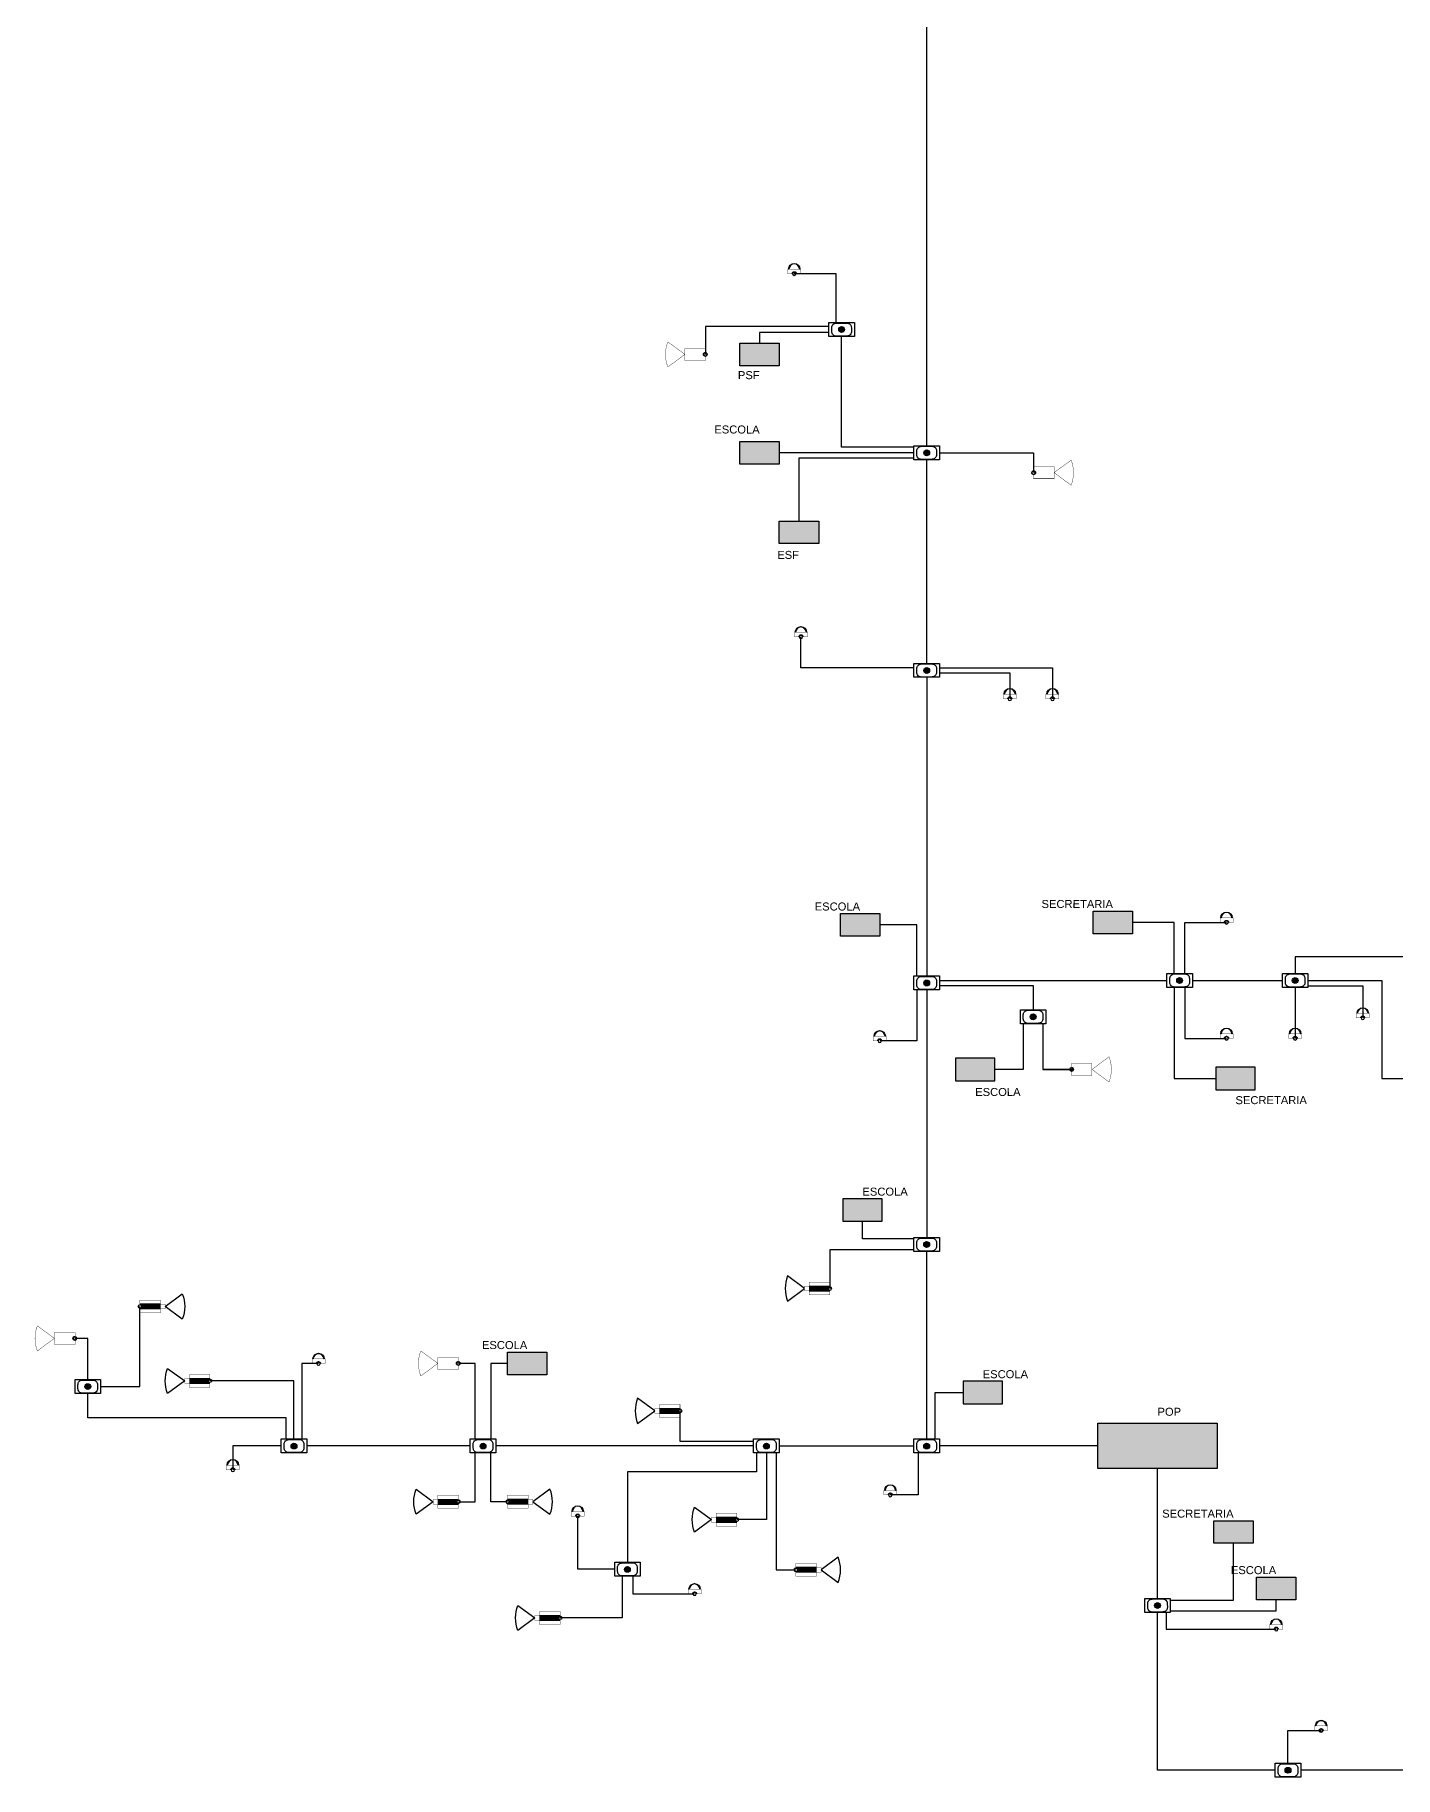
# Model space of a CAD drawing. Header units: millimetres. Extents: x 2691 to 11731, y 752 to 10862.
# Drawn here: x 2691 to 6870, y 1753 to 7106 of the extents above; entities that cross this region are included whole.
import ezdxf
from ezdxf.enums import TextEntityAlignment as Align

# ---------------------------------------------------------------- set-up
doc = ezdxf.new("R2010")
doc.units = ezdxf.units.MM
for name, color, linetype in [('252', 252, 'Continuous'), ('3', 7, 'Continuous'), ('CAIXA R2', 7, 'Continuous'), ('Cameras Existentes', 82, 'Continuous'), ('Cameras Novas', 6, 'Continuous'), ('Fibra Óptica 06 FO - Derivações', 1, 'Continuous'), ('Fibra Óptica 12 FO - Backbone', 5, 'Continuous'), ('Fibra Óptica 24 FO - Anel Óptico', 3, 'Continuous'), ('POP', 6, 'Continuous'), ('Unidade - Educação', 40, 'Continuous'), ('Unidade - Saúde', 1, 'Continuous'), ('Unidade - Sec.-Urbano', 5, 'Continuous')]:
    doc.layers.add(name, color=color, linetype=linetype)
doc.styles.get("Standard").update_dxf_attribs({"font": 'arial.ttf'})
doc.styles.add('TEXTOS', font='arial.ttf', dxfattribs={"height": 1.2})

# ---------------------------------------------------------------- blocks, each defined once
blk = doc.blocks.new('CAIXA DE EMENDA')
at = {"color": 7, "lineweight": -3}
for p, q in [((1459.23, -354.42), (1459.23, -352.56)), ((1461.21, -350.66), (1466.01, -350.66)), ((1466.01, -356.48), (1461.21, -356.48)), ((1467.99, -352.71), (1467.99, -354.42))]:
    blk.add_line(p, q, dxfattribs=at)
blk.add_circle((1463.61, -353.57), 1.3, dxfattribs=at)
at = {"color": 7, "lineweight": -3, "extrusion": (0, 0, -1)}
for centre, start, end in [((-1461.21, -352.64), 357.82508, 90), ((-1461.21, -354.5), 270, 2.17492), ((-1466.01, -352.64), 90, 182.17492), ((-1466.01, -354.5), 177.82508, 270)]:
    blk.add_arc(centre, 1.98, start, end, dxfattribs=at)
blk = doc.blocks.new('*U77')
h = blk.add_hatch(color=256)
h.dxf.hatch_style = 1
h.paths.add_polyline_path([(0.06, 0), (0.05, 0, -1), (-0.05, 0), (-0.06, 0, 1)])
h = blk.add_hatch(color=256)
h.dxf.hatch_style = 1
h.paths.add_polyline_path([(0.166, -0.137), (0.155, -0.137, -1), (-0.156, -0.137), (-0.166, -0.137, 1)])
at = {"color": 0, "const_width": 0.01}
blk.add_lwpolyline([(-0.05, 0), (-0.191, 0), (-0.191, -0.137), (0.191, -0.137), (0.191, 0), (0.05, 0)], dxfattribs=at)
blk.add_lwpolyline([(0.166, -0.137), (0.155, -0.137, -1), (-0.156, -0.137), (-0.166, -0.137, 1)], format="xyb", close=True)
blk.add_circle((0, 0), 0.05)
for radius, start, end in [(0.06, 180, 360), (0.05, 360, 180), (0.05, 180, 0)]:
    blk.add_arc((0, 0), radius, start, end)
at = {"color": 0, "style": 'TEXTOS'}
blk.add_attdef('CAMERA', text='', height=0.25, rotation=0, dxfattribs=at).set_placement((-0.001, -0.54), align=Align.MIDDLE_CENTER)
blk = doc.blocks.new('*U26')
h = blk.add_hatch(color=256)
h.dxf.hatch_style = 1
h.paths.add_polyline_path([(0.06, 0), (0.05, 0, -1), (-0.05, 0), (-0.06, 0, 1)])
h = blk.add_hatch(color=256)
h.dxf.hatch_style = 1
h.paths.add_polyline_path([(0.166, -0.137), (0.155, -0.137, -1), (-0.156, -0.137), (-0.166, -0.137, 1)])
at = {"color": 0, "const_width": 0.01}
blk.add_lwpolyline([(-0.05, 0), (-0.191, 0), (-0.191, -0.137), (0.191, -0.137), (0.191, 0), (0.05, 0)], dxfattribs=at)
blk.add_lwpolyline([(0.166, -0.137), (0.155, -0.137, -1), (-0.156, -0.137), (-0.166, -0.137, 1)], format="xyb", close=True)
blk.add_circle((0, 0), 0.05)
for radius, end in [(0.06, 360), (0.05, 0), (0.05, 0)]:
    blk.add_arc((0, 0), radius, 180, end)
at = {"color": 0, "style": 'TEXTOS'}
blk.add_attdef('CAMERA', text='', height=0.25, rotation=0, dxfattribs=at).set_placement((0.002, 0.262), align=Align.MIDDLE_CENTER)
blk = doc.blocks.new('*U8')
h = blk.add_hatch(color=256)
h.dxf.hatch_style = 1
h.paths.add_polyline_path([(0.06, 0), (0.05, 0, -1), (-0.05, 0), (-0.06, 0, 1)])
h = blk.add_hatch(color=256)
h.dxf.hatch_style = 1
h.paths.add_polyline_path([(0.166, -0.137), (0.155, -0.137, -1), (-0.156, -0.137), (-0.166, -0.137, 1)])
at = {"color": 0, "const_width": 0.01}
blk.add_lwpolyline([(-0.05, 0), (-0.191, 0), (-0.191, -0.137), (0.191, -0.137), (0.191, 0), (0.05, 0)], dxfattribs=at)
blk.add_lwpolyline([(0.166, -0.137), (0.155, -0.137, -1), (-0.156, -0.137), (-0.166, -0.137, 1)], format="xyb", close=True)
blk.add_circle((0, 0), 0.05)
for radius, end in [(0.06, 360), (0.05, 0), (0.05, 0)]:
    blk.add_arc((0, 0), radius, 180, end)
at = {"color": 0, "style": 'TEXTOS'}
blk.add_attdef('CAMERA', text='', height=0.25, rotation=0, dxfattribs=at).set_placement((-0.027, -0.552), align=Align.MIDDLE_CENTER)
blk = doc.blocks.new('*U27')
h = blk.add_hatch(color=256)
h.dxf.hatch_style = 1
h.paths.add_polyline_path([(-0.608, 0.069), (-0.608, -0.069), (0, -0.069), (0, -0.06, -1), (0, 0.06), (0, 0.069)])
h = blk.add_hatch(color=256)
h.dxf.hatch_style = 1
h.paths.add_polyline_path([(0, -0.06), (0, -0.05, -1), (0, 0.05), (0, 0.06, 1)])
for p, q in [((-0.608, 0.069), (0, 0.069)), ((-0.608, -0.069), (0, -0.069))]:
    blk.add_line(p, q)
at = {"color": 0, "const_width": 0.01}
blk.add_lwpolyline([(-0.608, -0.069), (-0.608, 0.069), (-0.746, 0.069), (-0.746, -0.069)], close=True, dxfattribs=at)
at = {"const_width": 0.01}
blk.add_lwpolyline([(0, 0.05), (0, 0.19), (-0.608, 0.19), (-0.608, -0.19), (0, -0.19), (0, -0.05)], dxfattribs=at)
blk.add_circle((0, 0), 0.05)
for radius, start, end in [(0.06, 90, 270), (0.05, 360, 180)]:
    blk.add_arc((0, 0), radius, start, end)
at = {"layer": '252'}
blk.add_lwpolyline([(-1.248, 0.37), (-0.746, 0), (-1.248, -0.37, -0.188798)], format="xyb", close=True, dxfattribs=at)
at = {"color": 0, "style": 'TEXTOS'}
blk.add_attdef('CAMERA', text='', height=0.25, rotation=0, dxfattribs=at).set_placement((-0.416, 0.192), align=Align.MIDDLE_CENTER)
blk = doc.blocks.new('*U25')
h = blk.add_hatch(color=256)
h.dxf.hatch_style = 1
h.paths.add_polyline_path([(0.608, -0.069), (0.608, 0.069), (0, 0.069), (0, 0.06, -1), (0, -0.06), (0, -0.069)])
h = blk.add_hatch(color=256)
h.dxf.hatch_style = 1
h.paths.add_polyline_path([(0, 0.06), (0, 0.05, -1), (0, -0.05), (0, -0.06, 1)])
for p, q in [((0.608, 0.069), (0, 0.069)), ((0.608, -0.069), (0, -0.069))]:
    blk.add_line(p, q)
at = {"const_width": 0.01}
blk.add_lwpolyline([(0, -0.05), (0, -0.19), (0.608, -0.19), (0.608, 0.19), (0, 0.19), (0, 0.05)], dxfattribs=at)
at = {"color": 0, "const_width": 0.01}
blk.add_lwpolyline([(0.608, 0.069), (0.608, -0.069), (0.746, -0.069), (0.746, 0.069)], close=True, dxfattribs=at)
blk.add_circle((0, 0), 0.05)
for radius, start, end in [(0.05, 180, 0), (0.06, 270, 90)]:
    blk.add_arc((0, 0), radius, start, end)
at = {"layer": '252'}
blk.add_lwpolyline([(1.248, -0.37), (0.746, 0), (1.248, 0.37, -0.188798)], format="xyb", close=True, dxfattribs=at)
at = {"color": 0, "style": 'TEXTOS'}
blk.add_attdef('CAMERA', text='', height=0.25, rotation=0, dxfattribs=at).set_placement((0.657, 0.675), align=Align.MIDDLE_CENTER)
blk = doc.blocks.new('*U19')
h = blk.add_hatch(color=256)
h.dxf.hatch_style = 1
h.paths.add_polyline_path([(0, -0.06), (0, -0.05, -1), (0, 0.05), (0, 0.06, 1)])
at = {"const_width": 0.01}
blk.add_lwpolyline([(-1.11, 0.37), (-0.608, 0), (-1.11, -0.37, -0.188798)], format="xyb", close=True, dxfattribs=at)
blk.add_lwpolyline([(0, 0.05), (0, 0.177), (-0.608, 0.177), (-0.608, -0.177), (0, -0.177), (0, -0.05)], dxfattribs=at)
blk.add_circle((0, 0), 0.05)
for radius, start, end in [(0.06, 90, 270), (0.05, 90, 270), (0.05, 180, 0)]:
    blk.add_arc((0, 0), radius, start, end)
at = {"color": 0, "style": 'TEXTOS'}
blk.add_attdef('CAMERA', text='', height=0.25, rotation=0, dxfattribs=at).set_placement((-0.416, 0.192), align=Align.MIDDLE_CENTER)
blk = doc.blocks.new('*U13')
h = blk.add_hatch(color=256)
h.dxf.hatch_style = 1
h.paths.add_polyline_path([(0.608, -0.069), (0.608, 0.069), (0, 0.069), (0, 0.06, -1), (0, -0.06), (0, -0.069)])
h = blk.add_hatch(color=256)
h.dxf.hatch_style = 1
h.paths.add_polyline_path([(0, 0.06), (0, 0.05, -1), (0, -0.05), (0, -0.06, 1)])
for p, q in [((0.608, 0.069), (0, 0.069)), ((0.608, -0.069), (0, -0.069))]:
    blk.add_line(p, q)
at = {"const_width": 0.01}
blk.add_lwpolyline([(0, -0.05), (0, -0.19), (0.608, -0.19), (0.608, 0.19), (0, 0.19), (0, 0.05)], dxfattribs=at)
at = {"color": 0, "const_width": 0.01}
blk.add_lwpolyline([(0.608, 0.069), (0.608, -0.069), (0.746, -0.069), (0.746, 0.069)], close=True, dxfattribs=at)
blk.add_circle((0, 0), 0.05)
for radius, start, end in [(0.05, 180, 0), (0.06, 270, 90)]:
    blk.add_arc((0, 0), radius, start, end)
at = {"layer": '252'}
blk.add_lwpolyline([(1.248, -0.37), (0.746, 0), (1.248, 0.37, -0.188798)], format="xyb", close=True, dxfattribs=at)
at = {"color": 0, "style": 'TEXTOS'}
blk.add_attdef('CAMERA', text='', height=0.25, rotation=0, dxfattribs=at).set_placement((-0.416, 0.464), align=Align.MIDDLE_CENTER)
blk = doc.blocks.new('*U30')
h = blk.add_hatch(color=256)
h.dxf.hatch_style = 1
h.paths.add_polyline_path([(0.06, 0), (0.05, 0, -1), (-0.05, 0), (-0.06, 0, 1)])
h = blk.add_hatch(color=256)
h.dxf.hatch_style = 1
h.paths.add_polyline_path([(0.166, -0.137), (0.155, -0.137, -1), (-0.156, -0.137), (-0.166, -0.137, 1)])
at = {"color": 0, "const_width": 0.01}
blk.add_lwpolyline([(-0.05, 0), (-0.191, 0), (-0.191, -0.137), (0.191, -0.137), (0.191, 0), (0.05, 0)], dxfattribs=at)
blk.add_lwpolyline([(0.166, -0.137), (0.155, -0.137, -1), (-0.156, -0.137), (-0.166, -0.137, 1)], format="xyb", close=True)
blk.add_circle((0, 0), 0.05)
for radius, end in [(0.06, 360), (0.05, 0), (0.05, 0)]:
    blk.add_arc((0, 0), radius, 180, end)
at = {"color": 0, "style": 'TEXTOS'}
blk.add_attdef('CAMERA', text='', height=0.25, rotation=0, dxfattribs=at).set_placement((-0.027, 0.309), align=Align.MIDDLE_CENTER)
blk = doc.blocks.new('*U90')
h = blk.add_hatch(color=256)
h.dxf.hatch_style = 1
h.paths.add_polyline_path([(-0.608, 0.069), (-0.608, -0.069), (0, -0.069), (0, -0.06, -1), (0, 0.06), (0, 0.069)])
h = blk.add_hatch(color=256)
h.dxf.hatch_style = 1
h.paths.add_polyline_path([(0, -0.06), (0, -0.05, -1), (0, 0.05), (0, 0.06, 1)])
for p, q in [((-0.608, 0.069), (0, 0.069)), ((-0.608, -0.069), (0, -0.069))]:
    blk.add_line(p, q)
at = {"color": 0, "const_width": 0.01}
blk.add_lwpolyline([(-0.608, -0.069), (-0.608, 0.069), (-0.746, 0.069), (-0.746, -0.069)], close=True, dxfattribs=at)
at = {"const_width": 0.01}
blk.add_lwpolyline([(0, 0.05), (0, 0.19), (-0.608, 0.19), (-0.608, -0.19), (0, -0.19), (0, -0.05)], dxfattribs=at)
blk.add_circle((0, 0), 0.05)
for radius, start, end in [(0.06, 90, 270), (0.05, 360, 180)]:
    blk.add_arc((0, 0), radius, start, end)
at = {"layer": '252'}
blk.add_lwpolyline([(-1.248, 0.37), (-0.746, 0), (-1.248, -0.37, -0.188798)], format="xyb", close=True, dxfattribs=at)
at = {"color": 0, "style": 'TEXTOS'}
blk.add_attdef('CAMERA', text='', height=0.25, rotation=0, dxfattribs=at).set_placement((-0.416, -1.264), align=Align.MIDDLE_CENTER)
blk = doc.blocks.new('*U31')
h = blk.add_hatch(color=256)
h.dxf.hatch_style = 1
h.paths.add_polyline_path([(0.608, -0.069), (0.608, 0.069), (0, 0.069), (0, 0.06, -1), (0, -0.06), (0, -0.069)])
h = blk.add_hatch(color=256)
h.dxf.hatch_style = 1
h.paths.add_polyline_path([(0, 0.06), (0, 0.05, -1), (0, -0.05), (0, -0.06, 1)])
for p, q in [((0.608, 0.069), (0, 0.069)), ((0.608, -0.069), (0, -0.069))]:
    blk.add_line(p, q)
at = {"const_width": 0.01}
blk.add_lwpolyline([(0, -0.05), (0, -0.19), (0.608, -0.19), (0.608, 0.19), (0, 0.19), (0, 0.05)], dxfattribs=at)
at = {"color": 0, "const_width": 0.01}
blk.add_lwpolyline([(0.608, 0.069), (0.608, -0.069), (0.746, -0.069), (0.746, 0.069)], close=True, dxfattribs=at)
blk.add_circle((0, 0), 0.05)
for radius, start, end in [(0.05, 180, 0), (0.06, 270, 90)]:
    blk.add_arc((0, 0), radius, start, end)
at = {"layer": '252'}
blk.add_lwpolyline([(1.248, -0.37), (0.746, 0), (1.248, 0.37, -0.188798)], format="xyb", close=True, dxfattribs=at)
at = {"color": 0, "style": 'TEXTOS'}
blk.add_attdef('CAMERA', text='', height=0.25, rotation=0, dxfattribs=at).set_placement((0.657, -1.443), align=Align.MIDDLE_CENTER)
blk = doc.blocks.new('*U33')
h = blk.add_hatch(color=256)
h.dxf.hatch_style = 1
h.paths.add_polyline_path([(0.608, -0.069), (0.608, 0.069), (0, 0.069), (0, 0.06, -1), (0, -0.06), (0, -0.069)])
h = blk.add_hatch(color=256)
h.dxf.hatch_style = 1
h.paths.add_polyline_path([(0, 0.06), (0, 0.05, -1), (0, -0.05), (0, -0.06, 1)])
for p, q in [((0.608, 0.069), (0, 0.069)), ((0.608, -0.069), (0, -0.069))]:
    blk.add_line(p, q)
at = {"const_width": 0.01}
blk.add_lwpolyline([(0, -0.05), (0, -0.19), (0.608, -0.19), (0.608, 0.19), (0, 0.19), (0, 0.05)], dxfattribs=at)
at = {"color": 0, "const_width": 0.01}
blk.add_lwpolyline([(0.608, 0.069), (0.608, -0.069), (0.746, -0.069), (0.746, 0.069)], close=True, dxfattribs=at)
blk.add_circle((0, 0), 0.05)
for radius, start, end in [(0.05, 360, 180), (0.06, 270, 90)]:
    blk.add_arc((0, 0), radius, start, end)
at = {"layer": '252'}
blk.add_lwpolyline([(1.248, -0.37), (0.746, 0), (1.248, 0.37, -0.188798)], format="xyb", close=True, dxfattribs=at)
at = {"color": 0, "style": 'TEXTOS'}
blk.add_attdef('CAMERA', text='', height=0.25, rotation=0, dxfattribs=at).set_placement((0.637, -0.859), align=Align.MIDDLE_CENTER)
blk = doc.blocks.new('*U15')
h = blk.add_hatch(color=256)
h.dxf.hatch_style = 1
h.paths.add_polyline_path([(0, 0.06), (0, 0.05, -1), (0, -0.05), (0, -0.06, 1)])
at = {"const_width": 0.01}
blk.add_lwpolyline([(0, -0.05), (0, -0.177), (0.608, -0.177), (0.608, 0.177), (0, 0.177), (0, 0.05)], dxfattribs=at)
blk.add_lwpolyline([(1.11, -0.37), (0.608, 0), (1.11, 0.37, -0.188798)], format="xyb", close=True, dxfattribs=at)
blk.add_circle((0, 0), 0.05)
for radius, start, end in [(0.05, 360, 180), (0.06, 270, 90), (0.05, 270, 90)]:
    blk.add_arc((0, 0), radius, start, end)
at = {"color": 0, "style": 'TEXTOS'}
blk.add_attdef('CAMERA', text='', height=0.25, rotation=0, dxfattribs=at).set_placement((-0.416, -0.063), align=Align.MIDDLE_CENTER)
blk = doc.blocks.new('*U35')
h = blk.add_hatch(color=256)
h.dxf.hatch_style = 1
h.paths.add_polyline_path([(0.06, 0), (0.05, 0, -1), (-0.05, 0), (-0.06, 0, 1)])
h = blk.add_hatch(color=256)
h.dxf.hatch_style = 1
h.paths.add_polyline_path([(0.166, -0.137), (0.155, -0.137, -1), (-0.156, -0.137), (-0.166, -0.137, 1)])
at = {"color": 0, "const_width": 0.01}
blk.add_lwpolyline([(-0.05, 0), (-0.191, 0), (-0.191, -0.137), (0.191, -0.137), (0.191, 0), (0.05, 0)], dxfattribs=at)
blk.add_lwpolyline([(0.166, -0.137), (0.155, -0.137, -1), (-0.156, -0.137), (-0.166, -0.137, 1)], format="xyb", close=True)
blk.add_circle((0, 0), 0.05)
for radius, end in [(0.06, 360), (0.05, 0), (0.05, 0)]:
    blk.add_arc((0, 0), radius, 180, end)
at = {"color": 0, "style": 'TEXTOS'}
blk.add_attdef('CAMERA', text='', height=0.25, rotation=0, dxfattribs=at).set_placement((-0.02, -0.514), align=Align.MIDDLE_CENTER)
blk = doc.blocks.new('*U36')
h = blk.add_hatch(color=256)
h.dxf.hatch_style = 1
h.paths.add_polyline_path([(0.06, 0), (0.05, 0, -1), (-0.05, 0), (-0.06, 0, 1)])
h = blk.add_hatch(color=256)
h.dxf.hatch_style = 1
h.paths.add_polyline_path([(0.166, -0.137), (0.155, -0.137, -1), (-0.156, -0.137), (-0.166, -0.137, 1)])
at = {"color": 0, "const_width": 0.01}
blk.add_lwpolyline([(-0.05, 0), (-0.191, 0), (-0.191, -0.137), (0.191, -0.137), (0.191, 0), (0.05, 0)], dxfattribs=at)
blk.add_lwpolyline([(0.166, -0.137), (0.155, -0.137, -1), (-0.156, -0.137), (-0.166, -0.137, 1)], format="xyb", close=True)
blk.add_circle((0, 0), 0.05)
for radius, end in [(0.06, 360), (0.05, 0), (0.05, 0)]:
    blk.add_arc((0, 0), radius, 180, end)
at = {"color": 0, "style": 'TEXTOS'}
blk.add_attdef('CAMERA', text='', height=0.25, rotation=0, dxfattribs=at).set_placement((-0.02, 0.269), align=Align.MIDDLE_CENTER)
blk = doc.blocks.new('*U41')
h = blk.add_hatch(color=256)
h.dxf.hatch_style = 1
h.paths.add_polyline_path([(0.06, 0), (0.05, 0, -1), (-0.05, 0), (-0.06, 0, 1)])
h = blk.add_hatch(color=256)
h.dxf.hatch_style = 1
h.paths.add_polyline_path([(0.166, -0.137), (0.155, -0.137, -1), (-0.156, -0.137), (-0.166, -0.137, 1)])
at = {"color": 0, "const_width": 0.01}
blk.add_lwpolyline([(-0.05, 0), (-0.191, 0), (-0.191, -0.137), (0.191, -0.137), (0.191, 0), (0.05, 0)], dxfattribs=at)
blk.add_lwpolyline([(0.166, -0.137), (0.155, -0.137, -1), (-0.156, -0.137), (-0.166, -0.137, 1)], format="xyb", close=True)
blk.add_circle((0, 0), 0.05)
for radius, end in [(0.06, 360), (0.05, 0), (0.05, 0)]:
    blk.add_arc((0, 0), radius, 180, end)
at = {"color": 0, "style": 'TEXTOS'}
blk.add_attdef('CAMERA', text='', height=0.25, rotation=0, dxfattribs=at).set_placement((-0.02, 0.303), align=Align.MIDDLE_CENTER)
blk = doc.blocks.new('*U42')
h = blk.add_hatch(color=256)
h.dxf.hatch_style = 1
h.paths.add_polyline_path([(0.06, 0), (0.05, 0, -1), (-0.05, 0), (-0.06, 0, 1)])
h = blk.add_hatch(color=256)
h.dxf.hatch_style = 1
h.paths.add_polyline_path([(0.166, -0.137), (0.155, -0.137, -1), (-0.156, -0.137), (-0.166, -0.137, 1)])
at = {"color": 0, "const_width": 0.01}
blk.add_lwpolyline([(-0.05, 0), (-0.191, 0), (-0.191, -0.137), (0.191, -0.137), (0.191, 0), (0.05, 0)], dxfattribs=at)
blk.add_lwpolyline([(0.166, -0.137), (0.155, -0.137, -1), (-0.156, -0.137), (-0.166, -0.137, 1)], format="xyb", close=True)
blk.add_circle((0, 0), 0.05)
for radius, end in [(0.06, 360), (0.05, 0), (0.05, 0)]:
    blk.add_arc((0, 0), radius, 180, end)
at = {"color": 0, "style": 'TEXTOS'}
blk.add_attdef('CAMERA', text='', height=0.25, rotation=0, dxfattribs=at).set_placement((-0.02, -0.523), align=Align.MIDDLE_CENTER)
blk = doc.blocks.new('*U29')
h = blk.add_hatch(color=256)
h.dxf.hatch_style = 1
h.paths.add_polyline_path([(0, -0.06), (0, -0.05, -1), (0, 0.05), (0, 0.06, 1)])
at = {"const_width": 0.01}
blk.add_lwpolyline([(-1.11, 0.37), (-0.608, 0), (-1.11, -0.37, -0.188798)], format="xyb", close=True, dxfattribs=at)
blk.add_lwpolyline([(0, 0.05), (0, 0.177), (-0.608, 0.177), (-0.608, -0.177), (0, -0.177), (0, -0.05)], dxfattribs=at)
blk.add_circle((0, 0), 0.05)
for radius, start, end in [(0.06, 90, 270), (0.05, 90, 270), (0.05, 180, 0)]:
    blk.add_arc((0, 0), radius, start, end)
at = {"color": 0, "style": 'TEXTOS'}
blk.add_attdef('CAMERA', text='', height=0.25, rotation=0, dxfattribs=at).set_placement((0.399, -0.011), align=Align.MIDDLE_CENTER)
blk = doc.blocks.new('*U78')
h = blk.add_hatch(color=256)
h.dxf.hatch_style = 1
h.paths.add_polyline_path([(0, 0.06), (0, 0.05, -1), (0, -0.05), (0, -0.06, 1)])
at = {"const_width": 0.01}
blk.add_lwpolyline([(0, -0.05), (0, -0.177), (0.608, -0.177), (0.608, 0.177), (0, 0.177), (0, 0.05)], dxfattribs=at)
blk.add_lwpolyline([(1.11, -0.37), (0.608, 0), (1.11, 0.37, -0.188798)], format="xyb", close=True, dxfattribs=at)
blk.add_circle((0, 0), 0.05)
for radius, start, end in [(0.05, 360, 180), (0.06, 270, 90), (0.05, 270, 90)]:
    blk.add_arc((0, 0), radius, start, end)
at = {"color": 0, "style": 'TEXTOS'}
blk.add_attdef('CAMERA', text='', height=0.25, rotation=0, dxfattribs=at).set_placement((-0.571, -0.011), align=Align.MIDDLE_CENTER)

msp = doc.modelspace()

# ---------------------------------------------------------------- hatches: boundary and pattern name
h = msp.add_hatch(color=256)
h.dxf.hatch_style = 1
h.paths.add_polyline_path([(5178.5, 6201, 1), (5160.5, 6201, 1)])
h = msp.add_hatch(color=256)
h.dxf.hatch_style = 1
h.paths.add_polyline_path([(5440, 5822.3, 1), (5422.1, 5822.3, 1)])
h = msp.add_hatch(color=256)
h.dxf.hatch_style = 1
h.paths.add_polyline_path([(5440, 5153.6, 1), (5422.1, 5153.6, 1)])
h = msp.add_hatch(color=256)
h.dxf.hatch_style = 1
h.paths.add_polyline_path([(5440, 4193.4, 1), (5422.1, 4193.4, 1)])
h = msp.add_hatch(color=256)
h.dxf.hatch_style = 1
h.paths.add_polyline_path([(6217, 4201.1, 1), (6199.1, 4201.1, 1)])
h = msp.add_hatch(color=256)
h.dxf.hatch_style = 1
h.paths.add_polyline_path([(6572.1, 4201.1, 1), (6554.2, 4201.1, 1)])
h = msp.add_hatch(color=256)
h.dxf.hatch_style = 1
h.paths.add_polyline_path([(5767, 4089.5, 1), (5749, 4089.5, 1)])
h = msp.add_hatch(color=256)
h.dxf.hatch_style = 1
h.paths.add_polyline_path([(5439.9, 3389.8, 1), (5422, 3389.8, 1)])
h = msp.add_hatch(color=256)
h.dxf.hatch_style = 1
h.paths.add_polyline_path([(2862.3, 2953.3, 1), (2844.3, 2953.3, 1)])
h = msp.add_hatch(color=256)
h.dxf.hatch_style = 1
h.paths.add_polyline_path([(3495.8, 2770.6, 1), (3477.9, 2770.6, 1)])
h = msp.add_hatch(color=256)
h.dxf.hatch_style = 1
h.paths.add_polyline_path([(4076.8, 2770.6, 1), (4058.9, 2770.6, 1)])
h = msp.add_hatch(color=256)
h.dxf.hatch_style = 1
h.paths.add_polyline_path([(4947.4, 2770.6, 1), (4929.5, 2770.6, 1)])
h = msp.add_hatch(color=256)
h.dxf.hatch_style = 1
h.paths.add_polyline_path([(5439.9, 2770.6, 1), (5422, 2770.6, 1)])
h = msp.add_hatch(color=256)
h.dxf.hatch_style = 1
h.paths.add_polyline_path([(4520.4, 2391.7, 1), (4502.5, 2391.7, 1)])
h = msp.add_hatch(color=256)
h.dxf.hatch_style = 1
h.paths.add_polyline_path([(6149.3, 2280.8, 1), (6131.3, 2280.8, 1)])
h = msp.add_hatch(color=256)
h.dxf.hatch_style = 1
h.paths.add_polyline_path([(6550.2, 1774.5, 1), (6532.2, 1774.5, 1)])
at = {"layer": 'POP'}
h = msp.add_hatch(color=256, dxfattribs=at)
h.dxf.hatch_style = 1
h.paths.add_polyline_path([(5956.6, 2701.3), (6323.9, 2701.3), (6323.9, 2840.6), (5956.6, 2840.6)])
at = {"layer": 'Unidade - Educação'}
h = msp.add_hatch(color=256, dxfattribs=at)
h.dxf.hatch_style = 1
h.paths.add_polyline_path([(4857.3, 5787.9), (4978.2, 5787.9), (4978.2, 5857.4), (4857.3, 5857.4)])
h = msp.add_hatch(color=256, dxfattribs=at)
h.dxf.hatch_style = 1
h.paths.add_polyline_path([(5165.8, 4337.1), (5286.8, 4337.1), (5286.8, 4406.6), (5165.8, 4406.6)])
h = msp.add_hatch(color=256, dxfattribs=at)
h.dxf.hatch_style = 1
h.paths.add_polyline_path([(5519.6, 3893.1), (5640.5, 3893.1), (5640.5, 3962.6), (5519.6, 3962.6)])
h = msp.add_hatch(color=256, dxfattribs=at)
h.dxf.hatch_style = 1
h.paths.add_polyline_path([(5173.1, 3461.2), (5294, 3461.2), (5294, 3530.6), (5173.1, 3530.6)])
h = msp.add_hatch(color=256, dxfattribs=at)
h.dxf.hatch_style = 1
h.paths.add_polyline_path([(4143.3, 2989.7), (4264.2, 2989.7), (4264.2, 3059.2), (4143.3, 3059.2)])
h = msp.add_hatch(color=256, dxfattribs=at)
h.dxf.hatch_style = 1
h.paths.add_polyline_path([(5542.7, 2900.3), (5663.6, 2900.3), (5663.6, 2969.7), (5542.7, 2969.7)])
h = msp.add_hatch(color=256, dxfattribs=at)
h.dxf.hatch_style = 1
h.paths.add_polyline_path([(6444.6, 2298.2), (6565.5, 2298.2), (6565.5, 2367.6), (6444.6, 2367.6)])
at = {"layer": 'Unidade - Saúde'}
h = msp.add_hatch(color=256, dxfattribs=at)
h.dxf.hatch_style = 1
h.paths.add_polyline_path([(4857.3, 6089.8), (4978.2, 6089.8), (4978.2, 6159.3), (4857.3, 6159.3)])
h = msp.add_hatch(color=256, dxfattribs=at)
h.dxf.hatch_style = 1
h.paths.add_polyline_path([(4978.2, 5543.2), (5099.1, 5543.2), (5099.1, 5612.7), (4978.2, 5612.7)])
at = {"layer": 'Unidade - Sec.-Urbano'}
h = msp.add_hatch(color=256, dxfattribs=at)
h.dxf.hatch_style = 1
h.paths.add_polyline_path([(5942.9, 4344.8), (6063.8, 4344.8), (6063.8, 4414.3), (5942.9, 4414.3)])
h = msp.add_hatch(color=256, dxfattribs=at)
h.dxf.hatch_style = 1
h.paths.add_polyline_path([(6319.3, 3865.3), (6440.2, 3865.3), (6440.2, 3934.8), (6319.3, 3934.8)])
h = msp.add_hatch(color=256, dxfattribs=at)
h.dxf.hatch_style = 1
h.paths.add_polyline_path([(6313.6, 2471.8), (6434.5, 2471.8), (6434.5, 2541.2), (6313.6, 2541.2)])

# ---------------------------------------------------------------- linework, layer by layer
at = {"linetype": 'Continuous', "ltscale": 0.01}
msp.add_lwpolyline([(5956.6, 2840.6), (6323.9, 2840.6), (6323.9, 2701.3), (5956.6, 2701.3)], close=True, dxfattribs=at)
at = {"layer": 'CAIXA R2', "color": 7}
for points in [[(5130.3, 6222.8), (5208.7, 6222.8), (5208.7, 6179.9), (5130.3, 6179.9)], [(5391.8, 5844.1), (5470.2, 5844.1), (5470.2, 5801.2), (5391.8, 5801.2)], [(5391.8, 5175.4), (5470.2, 5175.4), (5470.2, 5132.5), (5391.8, 5132.5)], [(5391.8, 4215.2), (5470.2, 4215.2), (5470.2, 4172.2), (5391.8, 4172.2)], [(6168.9, 4222.9), (6247.3, 4222.9), (6247.3, 4180), (6168.9, 4180)], [(6524, 4222.9), (6602.3, 4222.9), (6602.3, 4180), (6524, 4180)], [(5718.8, 4111.3), (5797.2, 4111.3), (5797.2, 4068.3), (5718.8, 4068.3)], [(5391.7, 3411.6), (5470.1, 3411.6), (5470.1, 3368.7), (5391.7, 3368.7)], [(2814.1, 2975.1), (2892.5, 2975.1), (2892.5, 2932.2), (2814.1, 2932.2)], [(3447.7, 2792.4), (3526, 2792.4), (3526, 2749.5), (3447.7, 2749.5)], [(4028.7, 2792.4), (4107, 2792.4), (4107, 2749.5), (4028.7, 2749.5)], [(4899.3, 2792.4), (4977.6, 2792.4), (4977.6, 2749.5), (4899.3, 2749.5)], [(5391.7, 2792.4), (5470.1, 2792.4), (5470.1, 2749.5), (5391.7, 2749.5)], [(4472.3, 2413.5), (4550.6, 2413.5), (4550.6, 2370.6), (4472.3, 2370.6)], [(6101.1, 2302.6), (6179.5, 2302.6), (6179.5, 2259.6), (6101.1, 2259.6)], [(6502, 1796.3), (6580.4, 1796.3), (6580.4, 1753.4), (6502, 1753.4)]]:
    msp.add_lwpolyline(points, close=True, dxfattribs=at)
at = {"layer": 'Fibra Óptica 06 FO - Derivações'}
for points in [[(5152.9, 6222.8), (5152.9, 6372.4), (5024, 6372.4)], [(5130.3, 6210), (4751.4, 6210), (4751.4, 6124.6)], [(5130.3, 6192), (4917.7, 6192), (4917.7, 6159.3)], [(5169.5, 5839.5), (5169.5, 6179.9)], [(5391.8, 5839.5), (5169.5, 5839.5), (5169.5, 5839.5)], [(5391.8, 5822.6), (4978.2, 5822.6), (4978.2, 5822.6)], [(5391.8, 5805.8), (5038.6, 5805.8), (5038.6, 5612.7)], [(5470.2, 5822.6), (5759.1, 5822.6), (5759.1, 5761.3)], [(5391.8, 5161.7), (5044.5, 5161.7), (5044.5, 5161.7), (5044.5, 5256.8)], [(5470.2, 5161.7), (5817.5, 5161.7), (5817.5, 5161.7), (5817.5, 5066.5)], [(5470.2, 5146.2), (5686.5, 5146.2), (5686.5, 5066.5)], [(5400.9, 4215.2), (5400.9, 4371.8), (5286.8, 4371.8)], [(6191.5, 4222.9), (6191.5, 4379.6), (6063.8, 4379.6)], [(6224.7, 4222.9), (6224.7, 4379.6), (6352.3, 4379.6)], [(6970, 4274), (6563.1, 4274), (6563.2, 4222.9)], [(5470.2, 4201.5), (6168.9, 4201.5), (6168.9, 4201.5), (6168.9, 4201.5)], [(5470.2, 4185.9), (5758, 4185.9), (5758, 4111.3)], [(6191.7, 4180), (6191.7, 3900.1), (6319.3, 3900.1)], [(6224.7, 4180), (6224.7, 4023.3), (6352.3, 4023.3)], [(6247.3, 4201.5), (6524, 4201.5)], [(6563.2, 4180), (6563.2, 4023.3)], [(6602.3, 4201.5), (6829.9, 4201.5), (6829.9, 3899.9), (7015.2, 3899.9)], [(6602.3, 4184.6), (6771, 4184.6), (6771, 4085.9)], [(5400.9, 4172.2), (5400.9, 4015.6), (5286.8, 4015.6)], [(5727.9, 4068.3), (5727.9, 3927.8), (5640.5, 3927.8), (5640.5, 3927.8)], [(5788.1, 4068.3), (5788.1, 3927.8), (5880.7, 3927.8), (5788.1, 3927.8), (5880.7, 3927.8)], [(5391.7, 3407), (5233.5, 3407), (5233.5, 3461.2)], [(5391.7, 3373.3), (5133.7, 3373.3), (5133.7, 3254.6)], [(2892.5, 2953.7), (3013.6, 2953.7), (3013.6, 3199.4)], [(2853.3, 2975.1), (2853.3, 3101.5), (2814.1, 3101.5), (2814.1, 3101.5)], [(3562.3, 3024), (3510.5, 3024), (3510.5, 2792.4)], [(4044.1, 2792.4), (4044.1, 3024.5), (3992.4, 3024.5), (3992.4, 3024.5)], [(4143.3, 3024.5), (4091.6, 3024.5), (4091.6, 2792.4)], [(3486.8, 2792.4), (3486.8, 2970.8), (3228.8, 2970.8)], [(3463.1, 2792.4), (3463.1, 2857.3), (2853.3, 2857.3), (2853.3, 2932.2)], [(5457.2, 2792.4), (5457.2, 2935), (5542.7, 2935)], [(4899.3, 2784.3), (4673, 2784.3), (4673, 2878.7)], [(3447.7, 2770.9), (3298.9, 2770.9), (3298.9, 2697.6)], [(3992.4, 2599.6), (3992.4, 2599.6), (4044.1, 2599.6), (4044.1, 2749.5)], [(4143.3, 2599.6), (4143.3, 2599.6), (4091.6, 2599.6), (4091.6, 2749.5)], [(4908.3, 2749.5), (4908.3, 2691.8), (4511.4, 2691.8), (4511.4, 2413.5)], [(4938.4, 2749.5), (4938.4, 2544.5), (4847.9, 2544.5), (4847.9, 2544.5)], [(4968.6, 2749.5), (4968.6, 2390.3), (5029, 2390.3), (5029, 2390.3)], [(5404.7, 2749.5), (5404.7, 2620.3), (5319.2, 2620.3)], [(4472.3, 2392), (4358.7, 2392), (4358.7, 2555.4)], [(6179.5, 2296.7), (6374.1, 2296.7), (6374.1, 2471.8)], [(4494.8, 2370.6), (4494.8, 2242.6), (4305.1, 2242.6), (4305.1, 2242.6)], [(4528, 2370.6), (4528, 2316.4), (4717.8, 2316.4)], [(6166.7, 2259.6), (6166.7, 2208.1), (6505, 2208.1)], [(6179.5, 2264.3), (6505, 2264.3), (6505, 2298.2)], [(6541.2, 1796.3), (6541.2, 1896.4), (6643, 1896.4), (6643, 1896.4)]]:
    msp.add_lwpolyline(points, dxfattribs=at)
at = {"layer": 'Fibra Óptica 12 FO - Backbone'}
for points in [[(4028.7, 2770.9), (3526, 2770.9)], [(4899.3, 2770.9), (4107, 2770.9)], [(4977.6, 2770.9), (5391.7, 2770.9)]]:
    msp.add_lwpolyline(points, dxfattribs=at)
at = {"layer": 'Fibra Óptica 24 FO - Anel Óptico'}
for points in [[(5431, 5844.1), (5431, 7307.8)], [(5431, 5175.4), (5431, 5801.2), (5431, 5801.2)], [(5431, 5132.5), (5431, 4215.2)], [(5431, 4172.2), (5431, 3411.6)], [(5430.9, 3368.7), (5430.9, 2792.4)], [(5956.6, 2770.9), (5470.1, 2770.9)], [(6140.3, 2302.6), (6140.3, 2701.3)], [(6502, 1774.8), (6140.3, 1774.8), (6140.3, 2259.6)], [(7304.9, 1774.8), (6580.4, 1774.8)]]:
    msp.add_lwpolyline(points, dxfattribs=at)
at = {"layer": 'Unidade - Educação', "color": 0, "linetype": 'Continuous', "ltscale": 0.01}
for points in [[(4978.2, 5787.9), (4857.3, 5787.9), (4857.3, 5857.4), (4978.2, 5857.4)], [(5286.8, 4337.1), (5165.8, 4337.1), (5165.8, 4406.6), (5286.8, 4406.6)], [(5519.6, 3893.1), (5640.5, 3893.1), (5640.5, 3962.6), (5519.6, 3962.6)], [(5173.1, 3461.2), (5294, 3461.2), (5294, 3530.6), (5173.1, 3530.6)], [(4264.2, 2989.7), (4143.3, 2989.7), (4143.3, 3059.2), (4264.2, 3059.2)], [(5542.7, 2900.3), (5663.6, 2900.3), (5663.6, 2969.7), (5542.7, 2969.7)], [(6565.5, 2298.2), (6444.6, 2298.2), (6444.6, 2367.6), (6565.5, 2367.6)]]:
    msp.add_lwpolyline(points, close=True, dxfattribs=at)
at = {"layer": 'Unidade - Saúde', "color": 0, "linetype": 'Continuous', "ltscale": 0.01}
for points in [[(4978.2, 6089.8), (4857.3, 6089.8), (4857.3, 6159.3), (4978.2, 6159.3)], [(5099.1, 5543.2), (4978.2, 5543.2), (4978.2, 5612.7), (5099.1, 5612.7)]]:
    msp.add_lwpolyline(points, close=True, dxfattribs=at)
at = {"layer": 'Unidade - Sec.-Urbano', "color": 0, "linetype": 'Continuous', "ltscale": 0.01}
for points in [[(6063.8, 4344.8), (5942.9, 4344.8), (5942.9, 4414.3), (6063.8, 4414.3)], [(6319.3, 3865.3), (6440.2, 3865.3), (6440.2, 3934.8), (6319.3, 3934.8)], [(6434.5, 2471.8), (6313.6, 2471.8), (6313.6, 2541.2), (6434.5, 2541.2)]]:
    msp.add_lwpolyline(points, close=True, dxfattribs=at)

# ---------------------------------------------------------------- block references
at = {"layer": 'CAIXA R2', "xscale": 6.881240752177111, "yscale": 6.881240752177111, "zscale": 6.881240752177111, "rotation": 0.2840248350658537}
for p in [(-4913.9, 8584), (-4652.4, 8205.3), (-4652.4, 7536.6), (-4652.4, 6576.4), (-3875.3, 6584.1), (-3520.2, 6584.1), (-4325.4, 6472.5), (-4652.5, 5772.8), (-7230.1, 5336.4), (-6596.5, 5153.6), (-6015.5, 5153.6), (-5144.9, 5153.6), (-4652.5, 5153.6), (-5572, 4774.7), (-3943.1, 4663.8), (-3542.2, 4157.5)]:
    msp.add_blockref('CAIXA DE EMENDA', p, dxfattribs=at)
at = {"layer": 'Cameras Existentes'}
for name, p, xscale, yscale, zscale, rotation in [('*U42', (5044.5, 5256.8), -104.2851877539442, 104.2851877539443, 104.2851877539443, 179.9999999999908), ('*U41', (5817.5, 5066.5), -104.2851877539442, 104.2851877539443, 104.2851877539443, 179.9999999999908), ('*U36', (6771, 4085.9), -104.2851877539442, 104.2851877539443, 104.2851877539443, 179.9999999999908), ('*U36', (6352.3, 4023.3), -104.2851877539442, 104.2851877539443, 104.2851877539443, 179.9999999999908), ('*U90', (3013.6, 3199.4), 104.2851877539442, 104.2851877539442, 104.2851877539442, 180.000000000009), ('*U31', (3228.8, 2970.8), 104.2851877539442, 104.2851877539442, 104.2851877539442, 180.000000000009), ('*U13', (3992.4, 2599.6), 104.2851877539442, 104.2851877539442, 104.2851877539442, 180.0000000000091), ('*U13', (4143.3, 2599.6), -104.2851877539442, 104.2851877539443, 104.2851877539443, 179.9999999999908), ('*U25', (4847.9, 2544.5), 104.2851877539442, 104.2851877539442, 104.2851877539442, 180.0000000000091), ('*U25', (5029, 2390.3), -104.2851877539442, 104.2851877539443, 104.2851877539443, 179.9999999999908), ('*U26', (6505, 2208.1), -104.2851877539442, 104.2851877539443, 104.2851877539443, 179.9999999999908)]:
    msp.add_blockref(name, p, dxfattribs=dict(at, xscale=xscale, yscale=yscale, zscale=zscale, rotation=rotation))
at = {"layer": 'Cameras Novas'}
for name, p, xscale, yscale, zscale, rotation in [('*U41', (5024, 6372.4), -104.2851877539442, 104.2851877539443, 104.2851877539443, 179.9999999999908), ('*U29', (4751.4, 6124.6), -104.2851877539442, 104.2851877539443, 104.2851877539443, 179.9999999999908), ('*U78', (5759.1, 5761.3), -104.2851877539442, 104.2851877539443, 104.2851877539443, 179.9999999999908), ('*U41', (5686.5, 5066.5), -104.2851877539442, 104.2851877539443, 104.2851877539443, 179.9999999999908), ('*U35', (6352.3, 4379.6), -104.2851877539442, 104.2851877539443, 104.2851877539443, 179.9999999999908), ('*U8', (5286.8, 4015.6), -104.2851877539442, 104.2851877539443, 104.2851877539443, 179.9999999999908), ('*U36', (6563.2, 4023.3), -104.2851877539442, 104.2851877539443, 104.2851877539443, 179.9999999999908), ('*U15', (5875.5, 3927.8), -104.2851877539442, 104.2851877539443, 104.2851877539443, 179.9999999999908), ('*U33', (5133.7, 3254.6), -104.2851877539442, 104.2851877539443, 104.2851877539443, 359.9999999999908), ('*U19', (2814.1, 3101.5), -104.2851877539442, 104.2851877539443, 104.2851877539443, 179.9999999999908), ('*U8', (3562.3, 3024), -104.2851877539442, 104.2851877539443, 104.2851877539443, 179.9999999999908), ('*U19', (3992.4, 3024.5), -104.2851877539442, 104.2851877539443, 104.2851877539443, 179.9999999999908), ('*U27', (4673, 2878.7), -104.2851877539442, 104.2851877539443, 104.2851877539443, 179.9999999999908), ('*U30', (3298.9, 2697.6), -104.2851877539442, 104.2851877539443, 104.2851877539443, 179.9999999999908), ('*U8', (5319.2, 2620.3), -104.2851877539442, 104.2851877539443, 104.2851877539443, 179.9999999999908), ('*U8', (4358.7, 2555.4), -104.2851877539442, 104.2851877539443, 104.2851877539443, 179.9999999999908), ('*U8', (4717.8, 2316.4), -104.2851877539442, 104.2851877539443, 104.2851877539443, 179.9999999999908), ('*U25', (4305.1, 2242.6), 104.2851877539442, 104.2851877539442, 104.2851877539442, 180.0000000000091), ('*U77', (6643, 1896.4), -104.2851877539442, 104.2851877539443, 104.2851877539443, 179.9999999999908)]:
    msp.add_blockref(name, p, dxfattribs=dict(at, xscale=xscale, yscale=yscale, zscale=zscale, rotation=rotation))

# ---------------------------------------------------------------- texts
at = {"layer": '3', "linetype": 'Continuous', "lineweight": -3}
for s, insert, char_height, attachment_point, rotation in [('\\pi28.63378;PSF', (4917.7, 6048.2), 24.584, 9, 359.9274), ('\\pi65.61874;ESCOLA', (4917.7, 5881.2), 24.584, 9, 359.9274), ('\\pi28.53317;ESF', (5038.6, 5496), 24.584, 9, 359.9274), ('\\pi107.44167;SECRETARIA', (6003.3, 4423.3), 24.584, 9, 359.9274), ('\\pi65.61874;ESCOLA', (5226.3, 4415.6), 24.584, 9, 359.9274), ('ESCOLA', (5580.1, 3845.8), 24.58, 7, 0.0726), ('SECRETARIA', (6379.8, 3820.7), 24.58, 7, 0.0726), ('ESCOLA', (5233.5, 3539.6), 24.58, 7, 0.0726), ('\\pi65.61874;ESCOLA', (4203.7, 3068.2), 24.584, 9, 359.9274), ('ESCOLA', (5603.2, 2978.7), 24.58, 7, 0.0726), ('POP', (6140.3, 2888.4), 24.58, 1, 359.9274), ('\\pi107.44167;SECRETARIA', (6374.1, 2550.2), 24.584, 9, 359.9274), ('\\pi65.61874;ESCOLA', (6505, 2376.7), 24.584, 9, 359.9274)]:
    msp.add_mtext(s, dxfattribs=dict(at, insert=insert, char_height=char_height, attachment_point=attachment_point, rotation=rotation))

doc.saveas('drawing.dxf')
